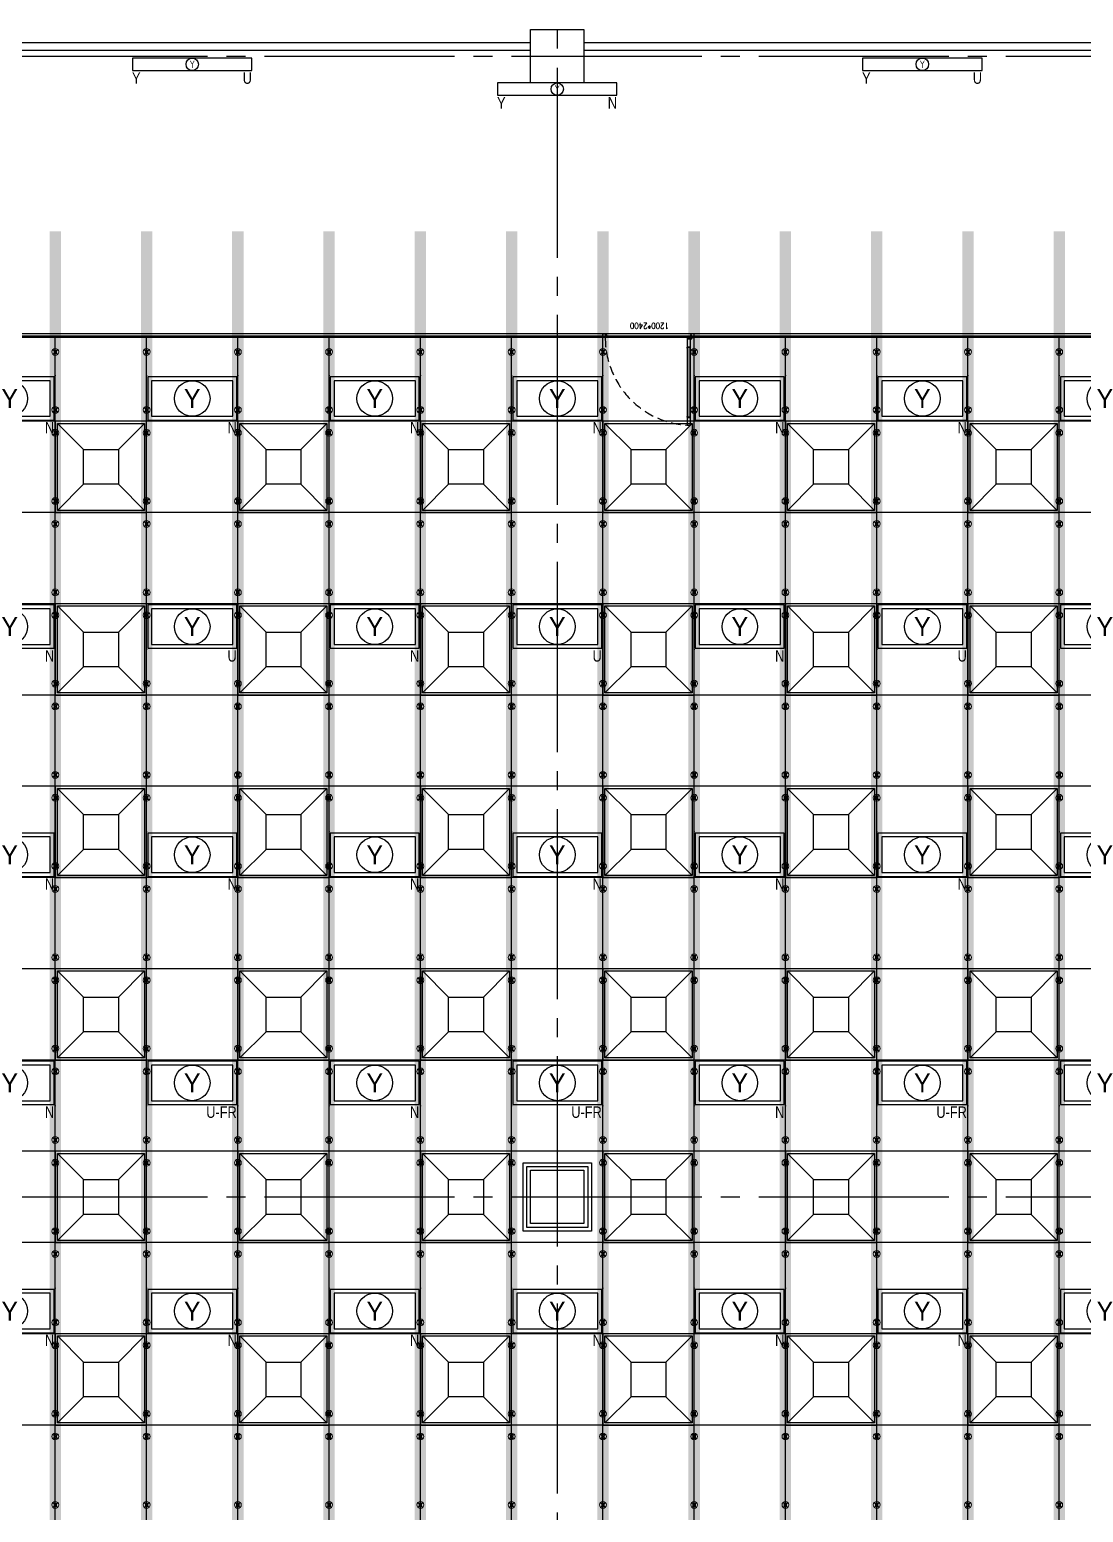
# Model space of a CAD drawing. Header units: millimetres. Extents: x -17313 to 27370, y -1010 to 13584.
# Drawn here: x 10346 to 11732, y 7085 to 9035 of the extents above; entities that cross this region are included whole.
import ezdxf
from ezdxf.enums import TextEntityAlignment as Align

# ---------------------------------------------------------------- set-up
doc = ezdxf.new("R2010")
doc.units = ezdxf.units.MM
doc.header["$LTSCALE"] = 100
doc.linetypes.add('188K-SM-03-F10-ARCH-PA-Y2257103$0$AP5A-SM-03-F20-ARCH-PA-Y2230801+Y2230803$0$ALL-PA-TXT-Y2221201$0$DASHED', pattern=[19.05, 12.7, -6.35])
doc.linetypes.add('X-S-FAB-L10$0$COL-CEN-LIN', pattern=[3.25, 2.5, -0.25, 0.25, -0.25])
for name, color, linetype in [('0-XREF', 7, 'Continuous'), ('188K-SM-03-F10-ARCH-CEIL-Y2257103$0$K-CEIL-4.2', 8, 'Continuous'), ('188K-SM-03-F10-ARCH-CEIL-Y2257103$0$K-CEIL-4.2-AREA', 8, 'Continuous'), ('188K-SM-03-F10-ARCH-CEIL-Y2257103$0$K-鋼構', 121, 'Continuous'), ('188K-SM-03-F10-ARCH-PA-Y2257103$0$K-Door', 53, 'Continuous'), ('188K-SM-03-F10-ARCH-PA-Y2257103$0$K-P1S-4.2-單抗', 53, 'Continuous'), ('188K-SM-03-F10-ARCH-PA-Y2257103$0$K-岩棉 2hr 7.5-非抗', 53, 'Continuous'), ('188K-SM-06-F10-ELEC-LIGHT-Y2257103$0$E-LIGHT(Y)-N', 8, 'Continuous'), ('188K-SM-06-F10-ELEC-LIGHT-Y2257103$0$E-LIGHT(Y)-U FR', 8, 'Continuous'), ('188K-SM-06-F10-ELEC-LIGHT-Y2257103$0$E-LIGHT(Y)-U XLPE', 8, 'Continuous'), ('188K-SM-06-F10-HVAC-FFU-Y2257103$0$AC-FFU-ULPA+化學濾網-', 6, 'Continuous'), ('X-S-FAB-L10$0$0-DIM-TXT', 8, 'Continuous'), ('X-S-FAB-L10$0$BLOCK', 8, 'Continuous'), ('X-S-FAB-L10$0$CCL', 8, 'X-S-FAB-L10$0$COL-CEN-LIN'), ('X-S-FAB-L10$0$COL-S', 8, 'Continuous')]:
    doc.layers.add(name, color=color, linetype=linetype)
doc.layers.add('188K-SM-03-F10-ARCH-CEIL-Y2257103$0$K-吊點-標準', color=8, linetype='Continuous', lineweight=9)
doc.layers.add('188K-SM-06-F10-ELEC-LIGHT-Y2257103$0$Defpoints-CAS', color=8, linetype='Continuous', plot=False)
doc.styles.add('188K-SM-03-F10-ARCH-PA-Y2257103$0$AP5A-SM-03-F20-ARCH-PA-Y2230801+Y2230803$0$ALL-PA-TXT-Y2221201$0$Standard', font='txt.shx', dxfattribs={"bigfont": 'chineset.shx'})
doc.styles.add('188K-SM-06-F10-ELEC-LIGHT-Y2257103$0$AE', font='isocp.shx', dxfattribs={"bigfont": 'chineset.shx'})
doc.styles.add('188K-SM-06-F10-ELEC-LIGHT-Y2257103$0$Standard', font='arial.ttf')
doc.styles.add('188K-SM-06-F10-ELEC-LIGHT-Y2257103$0$xCI-5-F20-03-燈具$0$Standard', font='')
doc.styles.add('X-S-FAB-L10$0$CHINA', font='simplex.shx', dxfattribs={"width": 0.75, "bigfont": 'chineset.shx'})
doc.styles.add('X-S-FAB-L10$0$Standard', font='', dxfattribs={"width": 0.8})
doc.styles.add('X-S-FAB-L10$0$TG_NOTE_TEXT', font='simplex.shx', dxfattribs={"width": 0.75, "bigfont": 'chineset.shx'})
doc.styles.get('188K-SM-06-F10-ELEC-LIGHT-Y2257103$0$xCI-5-F20-03-燈具$0$Standard').set_extended_font_data('PMingLiU')
doc.styles.get('X-S-FAB-L10$0$Standard').set_extended_font_data('Microsoft JhengHei')

# ---------------------------------------------------------------- blocks, each defined once
blk = doc.blocks.new('188K-SM-06-F10-HVAC-FFU-Y2257103$0$H-FFU-ULPA+化濾')
for p, q in [((-82.9, 82.9), (-117.2, 117.3)), ((-37.1, 82.9), (-2.7, 117.3)), ((-117.2, 2.8), (-82.9, 37.1)), ((-2.7, 2.8), (-37.1, 37.1))]:
    blk.add_line(p, q)
for points in [[(-2.7, 2.8), (-2.7, 117.3), (-117.2, 117.3), (-117.2, 2.8)], [(-37.1, 37.1), (-37.1, 82.9), (-82.9, 82.9), (-82.9, 37.1)]]:
    blk.add_lwpolyline(points, close=True)
at = {"layer": 'DefPoints'}
blk.add_lwpolyline([(-120, 120), (0, 120), (0, 0), (-120, 0)], close=True, dxfattribs=at)
blk = doc.blocks.new('188K-SM-06-F10-HVAC-FFU-Y2257103')
at = {"layer": '188K-SM-06-F10-HVAC-FFU-Y2257103$0$AC-FFU-ULPA+化學濾網-', "xscale": -1}
for p in [(10380, 8400), (10620, 8400), (10860, 8400), (11100, 8400), (11340, 8400), (11580, 8400), (10380, 8160), (10620, 8160), (10860, 8160), (11100, 8160), (11340, 8160), (11580, 8160), (10380, 7920), (10620, 7920), (10860, 7920), (11100, 7920), (11340, 7920), (11580, 7920), (10380, 7680), (10620, 7680), (10860, 7680), (11100, 7680), (11340, 7680), (11580, 7680), (10380, 7440), (10620, 7440), (10860, 7440), (11100, 7440), (11340, 7440), (11580, 7440), (10380, 7200), (10620, 7200), (10860, 7200), (11100, 7200), (11340, 7200), (11580, 7200)]:
    blk.add_blockref('188K-SM-06-F10-HVAC-FFU-Y2257103$0$H-FFU-ULPA+化濾', p, dxfattribs=at)
blk = doc.blocks.new('X-S-FAB-L10$0$FAB2-L05')
at = {"layer": 'X-S-FAB-L10$0$CCL'}
for p, q in [((-15120, 11005), (-15120, 0)), ((-26880, 9720), (1210, 9720)), ((-26880, 8220), (1210, 8220))]:
    blk.add_line(p, q, dxfattribs=at)
at = {"layer": 'X-S-FAB-L10$0$COL-S'}
for points in [[(-15155, 9755), (-15085, 9755), (-15085, 9685), (-15155, 9685)], [(-15155, 8255), (-15085, 8255), (-15085, 8185), (-15155, 8185)]]:
    blk.add_lwpolyline(points, close=True, dxfattribs=at)
blk = doc.blocks.new('X-S-FAB-L10')
at = {"layer": 'X-S-FAB-L10$0$COL-S'}
for p, q in [((11005, 9035), (11075, 9035)), ((11005, 8965), (11005, 9035)), ((11075, 9035), (11075, 8965)), ((11075, 8965), (11005, 8965)), ((11005, 7535), (11075, 7535)), ((11005, 7465), (11005, 7535)), ((11075, 7535), (11075, 7465)), ((11075, 7465), (11005, 7465))]:
    blk.add_line(p, q, dxfattribs=at)
at = {"layer": 'X-S-FAB-L10$0$BLOCK'}
blk.add_blockref('X-S-FAB-L10$0$FAB2-L05', (26160, -720), dxfattribs=at)
at = {"style": 'X-S-FAB-L10$0$TG_NOTE_TEXT', "width": 0.5, "flags": 1}
for p in [(7463.301, 9020), (18268.251, 8649), (11197.77, 4800.167), (16485.801, 4800.167), (25420.27, 2635), (13360, 320.001, 0), (7463.301, -33.333)]:
    blk.add_attdef('WH', text='', height=20, dxfattribs=at).set_placement(p, align=Align.BOTTOM_LEFT)
at = {"width": 0.5}
for style, p in [('X-S-FAB-L10$0$TG_NOTE_TEXT', (7585, 9020)), ('X-S-FAB-L10$0$TG_NOTE_TEXT', (18389.95, 8649)), ('X-S-FAB-L10$0$TG_NOTE_TEXT', (11117.5, 4813.5)), ('X-S-FAB-L10$0$TG_NOTE_TEXT', (16607.5, 4813.5)), ('X-S-FAB-L10$0$TG_NOTE_TEXT', (25350, 2635)), ('X-S-FAB-L10$0$Standard', (13129.375, 325.001, 0)), ('X-S-FAB-L10$0$TG_NOTE_TEXT', (7585, -20))]:
    blk.add_attdef('DESC', text='', height=10, dxfattribs=dict(at, style=style)).set_placement(p, align=Align.BOTTOM_LEFT)
for tag, style, p in [('TYPE', 'X-S-FAB-L10$0$TG_NOTE_TEXT', (7619.286, 9020)), ('NO', 'X-S-FAB-L10$0$TG_NOTE_TEXT', (7650.095, 9020)), ('TYPE', 'X-S-FAB-L10$0$TG_NOTE_TEXT', (18424.236, 8649)), ('NO', 'X-S-FAB-L10$0$TG_NOTE_TEXT', (18455.045, 8649)), ('NO', 'X-S-FAB-L10$0$TG_NOTE_TEXT', (11088.595, 4813.5)), ('TYPE', 'X-S-FAB-L10$0$TG_NOTE_TEXT', (11151.786, 4813.5)), ('TYPE', 'X-S-FAB-L10$0$TG_NOTE_TEXT', (16641.786, 4813.5)), ('NO', 'X-S-FAB-L10$0$TG_NOTE_TEXT', (16672.595, 4813.5)), ('NO', 'X-S-FAB-L10$0$TG_NOTE_TEXT', (25313, 2635)), ('TYPE', 'X-S-FAB-L10$0$TG_NOTE_TEXT', (25350, 2635)), ('NO', 'X-S-FAB-L10$0$Standard', (13100, 320.001, 0)), ('TYPE', 'X-S-FAB-L10$0$Standard', (13129.375, 320.001, 0)), ('TYPE', 'X-S-FAB-L10$0$TG_NOTE_TEXT', (7619.286, -20)), ('NO', 'X-S-FAB-L10$0$TG_NOTE_TEXT', (7650.095, -20))]:
    blk.add_attdef(tag, text='', height=10, dxfattribs=dict(at, style=style)).set_placement(p, align=Align.BOTTOM_RIGHT)
at = {"style": 'X-S-FAB-L10$0$TG_NOTE_TEXT', "width": 0.5, "flags": 1}
for rotation, p in [(180, (43, 7480)), (180, (943, 7480)), (90, (24310, 3717.77)), (270, (17080, 1711.699))]:
    blk.add_attdef('WH', text='', height=20, rotation=rotation, dxfattribs=at).set_placement(p, align=Align.BOTTOM_LEFT)
at = {"width": 0.5}
for rotation, style, p in [(180, 'X-S-FAB-L10$0$Standard', (317.625, 7480)), (180, 'X-S-FAB-L10$0$Standard', (1217.625, 7480)), (90, 'X-S-FAB-L10$0$TG_NOTE_TEXT', (24310, 3647.5)), (270, 'X-S-FAB-L10$0$TG_NOTE_TEXT', (17080, 1605))]:
    blk.add_attdef('DESC', text='', height=10, rotation=rotation, dxfattribs=dict(at, style=style)).set_placement(p, align=Align.BOTTOM_LEFT)
for tag, rotation, style, p in [('TYPE', 180, 'X-S-FAB-L10$0$Standard', (317.625, 7480)), ('NO', 180, 'X-S-FAB-L10$0$Standard', (347, 7480)), ('TYPE', 180, 'X-S-FAB-L10$0$Standard', (1217.625, 7480)), ('NO', 180, 'X-S-FAB-L10$0$Standard', (1247, 7480)), ('TYPE', 90, 'X-S-FAB-L10$0$TG_NOTE_TEXT', (24310, 3647.5)), ('NO', 90, 'X-S-FAB-L10$0$TG_NOTE_TEXT', (24310, 3610.5)), ('TYPE', 270, 'X-S-FAB-L10$0$TG_NOTE_TEXT', (17080, 1605)), ('NO', 270, 'X-S-FAB-L10$0$TG_NOTE_TEXT', (17080, 1573))]:
    blk.add_attdef(tag, text='', height=10, rotation=rotation, dxfattribs=dict(at, style=style)).set_placement(p, align=Align.BOTTOM_RIGHT)
at = {"layer": 'X-S-FAB-L10$0$0-DIM-TXT', "style": 'X-S-FAB-L10$0$CHINA', "width": 0.75}
for p in [(667.414, 7855.1, -2689.4), (22627.353, 6728.814), (25644.722, 6728.814), (24778.787, 5569.051), (1118.252, 4980), (417.801, 4594.623), (23874.84, 4355), (22927.43, 4330.122), (23749.869, 3901.367), (417.801, 3765.236), (1118.252, 3730), (417.801, 3115.79), (536.882, 2227.832), (16908.994, 1782.652), (888.445, 880.466), (16977.43, 750), (18878.841, 750), (25641.221, 553.233), (21364.03, 526.894)]:
    blk.add_attdef('HIG', text='', height=80, dxfattribs=at).set_placement(p, align=Align.MIDDLE_LEFT)
blk = doc.blocks.new('188K-SM-03-F10-ARCH-CEIL-Y2257103$0$A$C2CA95053')
h = blk.add_hatch(color=256)
edge = h.paths.add_edge_path()
edge.add_arc((0, 0), 0.5, 0, 360)
for p, q in [((3.2, 3.2), (-3.2, -3.2)), ((3.2, -3.2), (-3.2, 3.2))]:
    blk.add_line(p, q)
blk.add_lwpolyline([(-1.6, 2.5), (-1.6, -2.5), (1.6, -2.5), (1.6, 2.5)], close=True)
for radius in [4.5, 0.5]:
    blk.add_circle((0, 0), radius)
blk = doc.blocks.new('188K-SM-03-F10-ARCH-CEIL-Y2257103$0$天花板吊點-附調整片 - 3_8_螺桿吊架 100 mm 高調整片-V1-1FL')
blk.add_blockref('188K-SM-03-F10-ARCH-CEIL-Y2257103$0$A$C2CA95053', (0, 0))
blk = doc.blocks.new('188K-SM-03-F10-ARCH-CEIL-Y2257103')
at = {"layer": '188K-SM-03-F10-ARCH-CEIL-Y2257103$0$K-CEIL-4.2'}
for p, q in [((10380, 312.7), (10380, 8632.2)), ((10500, 312.7), (10500, 8632.2)), ((10620, 312.7), (10620, 8632.2)), ((10740, 312.7), (10740, 8632.2)), ((10860, 312.7), (10860, 8632.2)), ((10980, 312.7), (10980, 8632.2)), ((11100, 4843.5), (11100, 8632.2)), ((11220, 4843.5), (11220, 8632.2)), ((11340, 4843.5), (11340, 8632.2)), ((11460, 4843.5), (11460, 8632.2)), ((11580, 4843.5), (11580, 8632.2)), ((11700, 4843.5), (11700, 8632.2)), ((19317.2, 8520), (1767.7, 8520)), ((19317.2, 8400), (1767.7, 8400)), ((19317.2, 8280), (1847.7, 8280)), ((19314.7, 8160), (1847.7, 8160)), ((19314.7, 8040), (1847.7, 8040)), ((19314.7, 7920), (1847.7, 7920)), ((19314.7, 7800), (1847.7, 7800)), ((19314.7, 7680), (1847.7, 7680)), ((19314.7, 7560), (1847.7, 7560)), ((19317.2, 7440), (1847.7, 7440)), ((19317.2, 7320), (1847.7, 7320)), ((21180, 7200), (1847.7, 7200))]:
    blk.add_line(p, q, dxfattribs=at)
at = {"layer": '188K-SM-03-F10-ARCH-CEIL-Y2257103$0$K-CEIL-4.2-AREA', "elevation": 0}
blk.add_lwpolyline([(16747.2, 312.7), (14882.2, 312.7), (14882.2, 42.7), (14157.7, 42.7), (14157.7, 312.7), (1847.7, 312.7), (1847.7, 8305.8), (1767.7, 8305.8), (1767.7, 8632.2), (17592.2, 8632.2)], dxfattribs=at)
at = {"layer": '188K-SM-03-F10-ARCH-CEIL-Y2257103$0$K-CEIL-4.2-AREA'}
blk.add_lwpolyline([(11005, 7535), (11075, 7535), (11075, 7465), (11005, 7465)], close=True, dxfattribs=at)
at = {"layer": '188K-SM-03-F10-ARCH-CEIL-Y2257103$0$K-鋼構', "const_width": 15, "elevation": 0}
for points in [[(10380, 8769.9), (10380, 230)], [(10500, 8769.9), (10500, 230)], [(10620, 8769.9), (10620, 230)], [(10740, 8769.9), (10740, 230)], [(10860, 8769.9), (10860, 230)], [(10980, 8769.9), (10980, 230)], [(11100, 8769.9), (11100, 4843.5)], [(11220, 8769.9), (11220, 4843.5)], [(11340, 8769.9), (11340, 4843.5)], [(11460, 8769.9), (11460, 4843.5)], [(11580, 8769.9), (11580, 4843.5)], [(11700, 8769.9), (11700, 4843.5)]]:
    blk.add_lwpolyline(points, dxfattribs=at)
at = {"layer": '188K-SM-03-F10-ARCH-CEIL-Y2257103$0$K-吊點-標準', "color": 170, "lineweight": 18, "rotation": 179.9999999999997}
for p in [(10380, 8611.2), (10500, 8611.2), (10620, 8611.2), (10740, 8611.2), (10860, 8611.2), (10980, 8611.2), (11100, 8611.2), (11220, 8611.2), (11340, 8611.2), (11460, 8611.2), (11580, 8611.2), (11700, 8611.2), (10380, 8535), (10500, 8535), (10620, 8535), (10740, 8535), (10860, 8535), (10980, 8535), (11100, 8535), (11220, 8535), (11340, 8535), (11460, 8535), (11580, 8535), (11700, 8535), (10380, 8505), (10500, 8505), (10620, 8505), (10740, 8505), (10860, 8505), (10980, 8505), (11100, 8505), (11220, 8505), (11340, 8505), (11460, 8505), (11580, 8505), (11700, 8505), (10380, 8415), (10500, 8415), (10620, 8415), (10740, 8415), (10860, 8415), (10980, 8415), (11100, 8415), (11220, 8415), (11340, 8415), (11460, 8415), (11580, 8415), (11700, 8415), (10380, 8385), (10500, 8385), (10620, 8385), (10740, 8385), (10860, 8385), (10980, 8385), (11100, 8385), (11220, 8385), (11340, 8385), (11460, 8385), (11580, 8385), (11700, 8385), (10380, 8295), (10500, 8295), (10620, 8295), (10740, 8295), (10860, 8295), (10980, 8295), (11100, 8295), (11220, 8295), (11340, 8295), (11460, 8295), (11580, 8295), (11700, 8295), (10380, 8265), (10500, 8265), (10620, 8265), (10740, 8265), (10860, 8265), (10980, 8265), (11100, 8265), (11220, 8265), (11340, 8265), (11460, 8265), (11580, 8265), (11700, 8265), (10380, 8175), (10500, 8175), (10620, 8175), (10740, 8175), (10860, 8175), (10980, 8175), (11100, 8175), (11220, 8175), (11340, 8175), (11460, 8175), (11580, 8175), (11700, 8175), (10380, 8145), (10500, 8145), (10620, 8145), (10740, 8145), (10860, 8145), (10980, 8145), (11100, 8145), (11220, 8145), (11340, 8145), (11460, 8145), (11580, 8145), (11700, 8145), (10380, 8055), (10500, 8055), (10620, 8055), (10740, 8055), (10860, 8055), (10980, 8055), (11100, 8055), (11220, 8055), (11340, 8055), (11460, 8055), (11580, 8055), (11700, 8055), (10380, 8025), (10500, 8025), (10620, 8025), (10740, 8025), (10860, 8025), (10980, 8025), (11100, 8025), (11220, 8025), (11340, 8025), (11460, 8025), (11580, 8025), (11700, 8025), (10380, 7935), (10500, 7935), (10620, 7935), (10740, 7935), (10860, 7935), (10980, 7935), (11100, 7935), (11220, 7935), (11340, 7935), (11460, 7935), (11580, 7935), (11700, 7935), (10380, 7905), (10500, 7905), (10620, 7905), (10740, 7905), (10860, 7905), (10980, 7905), (11100, 7905), (11220, 7905), (11340, 7905), (11460, 7905), (11580, 7905), (11700, 7905), (10380, 7815), (10500, 7815), (10620, 7815), (10740, 7815), (10860, 7815), (10980, 7815), (11100, 7815), (11220, 7815), (11340, 7815), (11460, 7815), (11580, 7815), (11700, 7815), (10380, 7785), (10500, 7785), (10620, 7785), (10740, 7785), (10860, 7785), (10980, 7785), (11100, 7785), (11220, 7785), (11340, 7785), (11460, 7785), (11580, 7785), (11700, 7785), (10380, 7695), (10500, 7695), (10620, 7695), (10740, 7695), (10860, 7695), (10980, 7695), (11100, 7695), (11220, 7695), (11340, 7695), (11460, 7695), (11580, 7695), (11700, 7695), (10380, 7665), (10500, 7665), (10620, 7665), (10740, 7665), (10860, 7665), (10980, 7665), (11100, 7665), (11220, 7665), (11340, 7665), (11460, 7665), (11580, 7665), (11700, 7665), (10380, 7575), (10500, 7575), (10620, 7575), (10740, 7575), (10860, 7575), (10980, 7575), (11100, 7575), (11220, 7575), (11340, 7575), (11460, 7575), (11580, 7575), (11700, 7575), (10380, 7545), (10500, 7545), (10620, 7545), (10740, 7545), (10860, 7545), (10980, 7545), (11100, 7545), (11220, 7545), (11340, 7545), (11460, 7545), (11580, 7545), (11700, 7545), (10380, 7455), (10500, 7455), (10620, 7455), (10740, 7455), (10860, 7455), (10980, 7455), (11100, 7455), (11220, 7455), (11340, 7455), (11460, 7455), (11580, 7455), (11700, 7455), (10380, 7425), (10500, 7425), (10620, 7425), (10740, 7425), (10860, 7425), (10980, 7425), (11100, 7425), (11220, 7425), (11340, 7425), (11460, 7425), (11580, 7425), (11700, 7425), (10380, 7335), (10500, 7335), (10620, 7335), (10740, 7335), (10860, 7335), (10980, 7335), (11100, 7335), (11220, 7335), (11340, 7335), (11460, 7335), (11580, 7335), (11700, 7335), (10380, 7305), (10500, 7305), (10620, 7305), (10740, 7305), (10860, 7305), (10980, 7305), (11100, 7305), (11220, 7305), (11340, 7305), (11460, 7305), (11580, 7305), (11700, 7305), (10380, 7215), (10500, 7215), (10620, 7215), (10740, 7215), (10860, 7215), (10980, 7215), (11100, 7215), (11220, 7215), (11340, 7215), (11460, 7215), (11580, 7215), (11700, 7215), (10380, 7185), (10500, 7185), (10620, 7185), (10740, 7185), (10860, 7185), (10980, 7185), (11100, 7185), (11220, 7185), (11340, 7185), (11460, 7185), (11580, 7185), (11700, 7185), (10380, 7095), (10500, 7095), (10620, 7095), (10740, 7095), (10860, 7095), (10980, 7095), (11100, 7095), (11220, 7095), (11340, 7095), (11460, 7095), (11580, 7095), (11700, 7095)]:
    blk.add_blockref('188K-SM-03-F10-ARCH-CEIL-Y2257103$0$天花板吊點-附調整片 - 3_8_螺桿吊架 100 mm 高調整片-V1-1FL', p, dxfattribs=at)
blk = doc.blocks.new('188K-SM-03-F10-ARCH-PA-Y2257103$0$單開庫板門-1200x2400)圓型拉環鎖+輔助鎖)')
at = {"ltscale": 0.1}
for p, q in [((26008.6, -11403.6), (26004.5, -11403.6)), ((26004.5, -11403.6), (26004.5, -11414.1)), ((26008.6, -11414.1), (26008.6, -11403.6)), ((26004.5, -11414.1), (26004.5, -11415.3)), ((26004.5, -11414.1), (26008.6, -11414.1)), ((26004.5, -11415.4), (26004.6, -11415.5)), ((26008.6, -11414), (26004.6, -11414)), ((26004.6, -11414.3), (26004.6, -11414.2)), ((26004.6, -11415.3), (26004.6, -11414.5)), ((26004.7, -11414.1), (26006.5, -11414.1)), ((26005.1, -11414.4), (26004.7, -11414.4)), ((26004.7, -11414.5), (26005.1, -11414.5)), ((26004.7, -11414.5), (26004.7, -11506)), ((26004.7, -11506), (26004.7, -11414.5)), ((26004.7, -11414.5), (26004.7, -11414.5)), ((26004.7, -11415.4), (26004.7, -11415.3)), ((26005.2, -11414.4), (26005.2, -11414.4)), ((26006.5, -11414.1), (26006.6, -11414.1)), ((26006.6, -11414.1), (26006.6, -11414.1)), ((26006.6, -11414.1), (26008.4, -11414.1)), ((26008.4, -11414.4), (26008, -11414.4)), ((26008, -11414.4), (26008, -11414.4)), ((26008, -11414.5), (26008.4, -11414.5)), ((26008.4, -11506), (26008.4, -11414.5)), ((26008.4, -11414.5), (26008.4, -11414.5)), ((26008.4, -11414.5), (26008.4, -11506)), ((26008.4, -11415.3), (26008.4, -11415.4)), ((26008.5, -11414.2), (26008.5, -11414.3)), ((26008.5, -11414.5), (26008.5, -11415.3)), ((26008.5, -11415.5), (26008.6, -11415.4)), ((26008.6, -11415.3), (26008.6, -11414.1)), ((25999.5, -11519.7), (25999.5, -11523.2)), ((26002.5, -11519.1), (26000, -11519.1)), ((26002.4, -11523.7), (26004.1, -11522.6)), ((26002.9, -11518.5), (26002.6, -11518.5)), ((26002.6, -11518.5), (26002.6, -11521)), ((26002.6, -11521.9), (26002.6, -11519.3)), ((26002.6, -11521), (26002.9, -11521)), ((26003.4, -11521.9), (26002.6, -11521.9)), ((26002.9, -11521), (26002.9, -11518.5)), ((26003.3, -11522.2), (26003.3, -11522)), ((26003.3, -11522), (26003.4, -11522)), ((26004, -11522.2), (26003.3, -11522.2)), ((26008.3, -11517.5), (26003.6, -11517.5)), ((26003.6, -11517.5), (26003.6, -11517.7)), ((26003.6, -11517.7), (26008.3, -11517.7)), ((26004.1, -11521.9), (26003.9, -11521.9)), ((26003.9, -11522), (26004, -11522)), ((26004, -11522), (26004, -11522.2)), ((26004.2, -11522.4), (26004.2, -11521.9)), ((26008.6, -11506.4), (26004.5, -11506.4)), ((26004.5, -11506.4), (26004.5, -11518)), ((26004.5, -11518), (26008.6, -11518)), ((26004.7, -11506), (26004.7, -11506)), ((26008.3, -11517.7), (26008.3, -11517.5)), ((26008.4, -11506), (26008.4, -11506)), ((26008.6, -11518), (26008.6, -11506.4)), ((26114.8, -11521.9), (26115.1, -11521.9)), ((26114.8, -11522.4), (26114.8, -11521.9)), ((26114.9, -11522), (26114.9, -11522.2)), ((26115.1, -11522), (26114.9, -11522)), ((26114.9, -11522.2), (26115.7, -11522.2)), ((26116.6, -11523.7), (26114.9, -11522.6)), ((26115.5, -11521.9), (26116.3, -11521.9)), ((26115.7, -11522), (26115.5, -11522)), ((26115.7, -11522.2), (26115.7, -11522)), ((26116.3, -11521.9), (26116.3, -11519.3)), ((26116.5, -11519.1), (26119, -11519.1)), ((26119.5, -11519.7), (26119.5, -11523.2)), ((26000, -11523.7), (26002.4, -11523.7)), ((26119, -11523.7), (26116.6, -11523.7))]:
    blk.add_line(p, q, dxfattribs=at)
for points in [[(25999.5, -11518.9), (25999.5, -11523.9)], [(26119.5, -11518.9), (26119.5, -11523.9)]]:
    blk.add_lwpolyline(points)
blk.add_lwpolyline([(26006.6, -11506.4), (26006.5, -11506.3), (26004.7, -11506.3, -0.414214), (26004.6, -11506.3), (26004.6, -11506.1, -0.414214), (26004.7, -11506.1), (26005.1, -11506.1, 0.414214), (26005.2, -11506.1), (26005.2, -11506, 0.414214), (26005.1, -11506), (26004.7, -11506, -0.414214), (26004.6, -11506), (26004.6, -11505.2, -0.414214), (26004.7, -11505.2), (26004.7, -11505.2, 0.414214), (26004.7, -11505.2), (26004.7, -11505, 0.72636), (26004.6, -11505), (26004.5, -11505.1, 0.158507), (26004.5, -11505.2), (26004.5, -11506.4, 0.414214), (26004.6, -11506.5), (26008.6, -11506.5, 0.414214), (26008.6, -11506.4), (26008.6, -11505.2, 0.158507), (26008.6, -11505.1), (26008.5, -11505, 0.72636), (26008.4, -11505), (26008.4, -11505.2, 0.414214), (26008.5, -11505.2, -0.414214), (26008.5, -11505.2), (26008.5, -11506, -0.414214), (26008.4, -11506), (26008, -11506, 0.414214), (26008, -11506), (26008, -11506.1, 0.414214), (26008, -11506.1), (26008.4, -11506.1, -0.414214), (26008.5, -11506.1), (26008.5, -11506.3, -0.414214), (26008.4, -11506.3), (26006.6, -11506.3)], format="xyb", close=True, dxfattribs=at)
at = {"linetype": '188K-SM-03-F10-ARCH-PA-Y2257103$0$AP5A-SM-03-F20-ARCH-PA-Y2230801+Y2230803$0$ALL-PA-TXT-Y2221201$0$DASHED', "ltscale": 0.01}
blk.add_arc((26001.1, -11518.7), 115.3, 359.8531, 85.8135, dxfattribs=at)
at = {"ltscale": 0.1}
for centre, radius, start, end in [((26004.6, -11414.1), 0.0313, 90, 180), ((26004.6, -11415.3), 0.0313, 180, 216.0274), ((26004.7, -11414.2), 0.0313, 90, 180), ((26004.7, -11414.3), 0.0313, 180, 270), ((26004.7, -11414.5), 0.0313, 90, 180), ((26004.7, -11415.3), 0.0209, 180, 270), ((26004.7, -11415.4), 0.0313, 216.0274, 360), ((26004.7, -11415.3), 0.0209, 360, 90), ((26005.1, -11414.4), 0.0313, 270, 0), ((26005.1, -11414.4), 0.0313, 0, 90), ((26008, -11414.4), 0.0313, 90, 180), ((26008, -11414.4), 0.0313, 180, 270), ((26008.4, -11414.2), 0.0313, 360, 90), ((26008.4, -11414.3), 0.0313, 270, 0), ((26008.4, -11414.5), 0.0313, 0, 90), ((26008.5, -11415.3), 0.0209, 90, 180), ((26008.5, -11415.4), 0.0313, 180, 323.9726), ((26008.5, -11415.3), 0.0209, 270, 360), ((26008.6, -11414.1), 0.0313, 360, 90), ((26008.6, -11415.3), 0.0313, 323.9726, 360)]:
    blk.add_arc(centre, radius, start, end, dxfattribs=at)
for centre, major_axis, start_param, end_param in [((26000, -11519.7), (0.369, -0.369), 2.356194, 3.926991), ((26002.5, -11519.3), (0.111, -0.111), 7.068583, 8.63938), ((26003.4, -11521.9), (-0.0369, -0.0369), 0.785398, 3.926991), ((26003.9, -11521.9), (-0.0369, -0.0369), 3.926991, 7.068583), ((26004.1, -11521.9), (0.0369, -0.0369), 7.068583, 8.63938), ((26003.9, -11522.4), (0.221, -0.221), 6.162283, 7.068583), ((26114.8, -11521.9), (-0.0369, -0.0369), -2.356194, -0.785398), ((26115.1, -11522.4), (-0.221, -0.221), -0.785398, 0.120903), ((26115.1, -11521.9), (0.0369, -0.0369), -0.785398, 2.356194), ((26115.5, -11521.9), (0.0369, -0.0369), 2.356194, 5.497787), ((26116.5, -11519.3), (-0.111, -0.111), -2.356194, -0.785398), ((26119, -11519.7), (-0.369, -0.369), 2.356194, 3.926991), ((26000, -11523.2), (-0.369, -0.369), 5.497787, 7.068583), ((26119, -11523.2), (0.369, -0.369), -0.785398, 0.785398)]:
    blk.add_ellipse(centre, major_axis=major_axis, ratio=1, start_param=start_param, end_param=end_param, dxfattribs=at)
at = {"ltscale": 0.1, "extrusion": (0, 0, -1)}
blk.add_ellipse((26003.1, -11517.9), major_axis=(-0.516, 0.516), ratio=1, start_param=5.497787, end_param=11.780972, dxfattribs=at)
at = {"color": 8, "ltscale": 0.1, "style": '188K-SM-03-F10-ARCH-PA-Y2257103$0$AP5A-SM-03-F20-ARCH-PA-Y2230801+Y2230803$0$ALL-PA-TXT-Y2221201$0$Standard', "width": 0.85}
blk.add_text('1200*2400', height=8, dxfattribs=at).set_placement((26058.4, -11534.4), align=Align.MIDDLE_CENTER)
blk = doc.blocks.new('188K-SM-03-F10-ARCH-PA-Y2257103')
at = {"layer": '188K-SM-03-F10-ARCH-PA-Y2257103$0$K-P1S-4.2-單抗'}
for p, q in [((15195, 8635, 0), (7525, 8635, 0)), ((15195, 8630, 0), (7525, 8630, 0))]:
    blk.add_line(p, q, dxfattribs=at)
for points in [[(10995, 7545), (11085, 7545), (11085, 7455), (10995, 7455)], [(11000, 7540), (11080, 7540), (11080, 7460), (11000, 7460)]]:
    blk.add_lwpolyline(points, close=True, dxfattribs=at)
at = {"layer": '188K-SM-03-F10-ARCH-PA-Y2257103$0$K-岩棉 2hr 7.5-非抗'}
for p, q in [((11005, 9017.5, 0), (10235, 9017.5, 0)), ((11845, 9017.5, 0), (11075, 9017.5, 0)), ((11005, 9007.5, 0), (10235, 9007.5, 0)), ((11845, 9007.5, 0), (11075, 9007.5, 0))]:
    blk.add_line(p, q, dxfattribs=at)
at = {"layer": '188K-SM-03-F10-ARCH-PA-Y2257103$0$K-Door', "rotation": 180}
blk.add_blockref('188K-SM-03-F10-ARCH-PA-Y2257103$0$單開庫板門-1200x2400)圓型拉環鎖+輔助鎖)', (37219.5, -2888.9, 0), dxfattribs=at)
blk = doc.blocks.new('*U379')
at = {"ltscale": 600}
blk.add_lwpolyline([(-78.5, -8.1), (78.5, -8.1), (78.5, 8.1), (-78.5, 8.1)], close=True, dxfattribs=at)
blk.add_circle((0, 0), 8.1, dxfattribs=at)
at = {"style": '188K-SM-06-F10-ELEC-LIGHT-Y2257103$0$AE', "width": 0.7}
blk.add_text('Y', height=10, dxfattribs=at).set_placement((0, 0), align=Align.MIDDLE)
at = {"style": '188K-SM-06-F10-ELEC-LIGHT-Y2257103$0$Standard', "width": 0.8}
for s, p in [('Y', (-68, -18.1)), ('U', (78.5, -18.1))]:
    blk.add_text(s, height=15, dxfattribs=at).set_placement(p, align=Align.MIDDLE_RIGHT)
blk = doc.blocks.new('188K-SM-06-F10-ELEC-LIGHT-Y2257103$0$防塵防水燈(黃光)-CAS')
at = {"ltscale": 600}
blk.add_lwpolyline([(-78.5, -8.1), (78.5, -8.1), (78.5, 8.1), (-78.5, 8.1)], close=True, dxfattribs=at)
blk.add_circle((0, 0), 8.1, dxfattribs=at)
at = {"style": '188K-SM-06-F10-ELEC-LIGHT-Y2257103$0$AE', "width": 0.7}
blk.add_text('Y', height=10, dxfattribs=at).set_placement((0, 0), align=Align.MIDDLE)
at = {"style": '188K-SM-06-F10-ELEC-LIGHT-Y2257103$0$Standard', "width": 0.8}
for s, p in [('Y', (-68, -18.1)), ('N', (78.5, -18.1))]:
    blk.add_text(s, height=15, dxfattribs=at).set_placement(p, align=Align.MIDDLE_RIGHT)
blk = doc.blocks.new('*U291')
for p, q in [((58.5, 28.5), (-58.5, 28.5)), ((-58.5, 28.5), (-58.5, -28.5)), ((53.4, 23.4), (-53.4, 23.4)), ((-53.4, 23.4), (-53.4, -23.4)), ((53.4, -23.4), (53.4, 23.4)), ((58.5, -28.5), (58.5, 28.5)), ((-58.5, -28.5), (58.5, -28.5)), ((-53.4, -23.4), (53.4, -23.4))]:
    blk.add_line(p, q)
blk.add_circle((0, 0), 23.4)
at = {"layer": '188K-SM-06-F10-ELEC-LIGHT-Y2257103$0$Defpoints-CAS'}
for p in [(-60, 30), (-60, 30), (60, 30), (-60, -30), (60, -30)]:
    blk.add_point(p, dxfattribs=at)
at = {"style": '188K-SM-06-F10-ELEC-LIGHT-Y2257103$0$xCI-5-F20-03-燈具$0$Standard'}
blk.add_text('Y', height=25, dxfattribs=at).set_placement((0, 0), align=Align.MIDDLE)
at = {"style": '188K-SM-06-F10-ELEC-LIGHT-Y2257103$0$Standard', "width": 0.8}
blk.add_text('U', height=15, rotation=360, dxfattribs=at).set_placement((58.5, -38.5), align=Align.MIDDLE_RIGHT)
blk = doc.blocks.new('188K-SM-06-F10-ELEC-LIGHT-Y2257103$0$背掀式無塵室燈具(黃光)-CAS')
at = {"color": 0}
for p, q in [((53.4, 23.4), (-53.4, 23.4)), ((-53.4, 23.4), (-53.4, -23.4)), ((53.4, -23.4), (53.4, 23.4)), ((-53.4, -23.4), (53.4, -23.4))]:
    blk.add_line(p, q, dxfattribs=at)
blk.add_lwpolyline([(-58.5, -28.5), (58.5, -28.5), (58.5, 28.5), (-58.5, 28.5)], close=True, dxfattribs=at)
blk.add_circle((0, 0), 23.4, dxfattribs=at)
at = {"layer": '188K-SM-06-F10-ELEC-LIGHT-Y2257103$0$Defpoints-CAS'}
for p in [(-60, 30), (-60, 30), (60, 30), (-60, -30), (60, -30)]:
    blk.add_point(p, dxfattribs=at)
at = {"color": 0, "style": '188K-SM-06-F10-ELEC-LIGHT-Y2257103$0$xCI-5-F20-03-燈具$0$Standard'}
blk.add_text('Y', height=25, dxfattribs=at).set_placement((0, 0), align=Align.MIDDLE)
at = {"style": '188K-SM-06-F10-ELEC-LIGHT-Y2257103$0$Standard', "width": 0.8}
blk.add_text('N', height=15, rotation=360, dxfattribs=at).set_placement((58.5, -38.5), align=Align.MIDDLE_RIGHT)
blk = doc.blocks.new('*U292')
for p, q in [((58.5, 28.5), (-58.5, 28.5)), ((-58.5, 28.5), (-58.5, -28.5)), ((53.4, 23.4), (-53.4, 23.4)), ((-53.4, 23.4), (-53.4, -23.4)), ((53.4, -23.4), (53.4, 23.4)), ((58.5, -28.5), (58.5, 28.5)), ((-58.5, -28.5), (58.5, -28.5)), ((-53.4, -23.4), (53.4, -23.4))]:
    blk.add_line(p, q)
blk.add_circle((0, 0), 23.4)
at = {"layer": '188K-SM-06-F10-ELEC-LIGHT-Y2257103$0$Defpoints-CAS'}
for p in [(-60, 30), (-60, 30), (60, 30), (-60, -30), (60, -30)]:
    blk.add_point(p, dxfattribs=at)
at = {"style": '188K-SM-06-F10-ELEC-LIGHT-Y2257103$0$xCI-5-F20-03-燈具$0$Standard'}
blk.add_text('Y', height=25, dxfattribs=at).set_placement((0, 0), align=Align.MIDDLE)
at = {"style": '188K-SM-06-F10-ELEC-LIGHT-Y2257103$0$Standard', "width": 0.8}
blk.add_text('U-FR', height=15, rotation=360, dxfattribs=at).set_placement((58.5, -38.5), align=Align.MIDDLE_RIGHT)
blk = doc.blocks.new('188K-SM-06-F10-ELEC-LIGHT-Y2257103')
at = {"layer": '188K-SM-06-F10-ELEC-LIGHT-Y2257103$0$E-LIGHT(Y)-N'}
for name, p in [('188K-SM-06-F10-ELEC-LIGHT-Y2257103$0$防塵防水燈(黃光)-CAS', (11040, 8956.9)), ('188K-SM-06-F10-ELEC-LIGHT-Y2257103$0$背掀式無塵室燈具(黃光)-CAS', (10320, 8550)), ('188K-SM-06-F10-ELEC-LIGHT-Y2257103$0$背掀式無塵室燈具(黃光)-CAS', (10560, 8550)), ('188K-SM-06-F10-ELEC-LIGHT-Y2257103$0$背掀式無塵室燈具(黃光)-CAS', (10800, 8550)), ('188K-SM-06-F10-ELEC-LIGHT-Y2257103$0$背掀式無塵室燈具(黃光)-CAS', (11040, 8550)), ('188K-SM-06-F10-ELEC-LIGHT-Y2257103$0$背掀式無塵室燈具(黃光)-CAS', (11280, 8550)), ('188K-SM-06-F10-ELEC-LIGHT-Y2257103$0$背掀式無塵室燈具(黃光)-CAS', (11520, 8550)), ('188K-SM-06-F10-ELEC-LIGHT-Y2257103$0$背掀式無塵室燈具(黃光)-CAS', (11760, 8550)), ('188K-SM-06-F10-ELEC-LIGHT-Y2257103$0$背掀式無塵室燈具(黃光)-CAS', (10320, 8250)), ('188K-SM-06-F10-ELEC-LIGHT-Y2257103$0$背掀式無塵室燈具(黃光)-CAS', (10800, 8250)), ('188K-SM-06-F10-ELEC-LIGHT-Y2257103$0$背掀式無塵室燈具(黃光)-CAS', (11280, 8250)), ('188K-SM-06-F10-ELEC-LIGHT-Y2257103$0$背掀式無塵室燈具(黃光)-CAS', (11760, 8250)), ('188K-SM-06-F10-ELEC-LIGHT-Y2257103$0$背掀式無塵室燈具(黃光)-CAS', (10320, 7950)), ('188K-SM-06-F10-ELEC-LIGHT-Y2257103$0$背掀式無塵室燈具(黃光)-CAS', (10560, 7950)), ('188K-SM-06-F10-ELEC-LIGHT-Y2257103$0$背掀式無塵室燈具(黃光)-CAS', (10800, 7950)), ('188K-SM-06-F10-ELEC-LIGHT-Y2257103$0$背掀式無塵室燈具(黃光)-CAS', (11040, 7950)), ('188K-SM-06-F10-ELEC-LIGHT-Y2257103$0$背掀式無塵室燈具(黃光)-CAS', (11280, 7950)), ('188K-SM-06-F10-ELEC-LIGHT-Y2257103$0$背掀式無塵室燈具(黃光)-CAS', (11520, 7950)), ('188K-SM-06-F10-ELEC-LIGHT-Y2257103$0$背掀式無塵室燈具(黃光)-CAS', (11760, 7950)), ('188K-SM-06-F10-ELEC-LIGHT-Y2257103$0$背掀式無塵室燈具(黃光)-CAS', (10320, 7650)), ('188K-SM-06-F10-ELEC-LIGHT-Y2257103$0$背掀式無塵室燈具(黃光)-CAS', (10800, 7650)), ('188K-SM-06-F10-ELEC-LIGHT-Y2257103$0$背掀式無塵室燈具(黃光)-CAS', (11280, 7650)), ('188K-SM-06-F10-ELEC-LIGHT-Y2257103$0$背掀式無塵室燈具(黃光)-CAS', (11760, 7650)), ('188K-SM-06-F10-ELEC-LIGHT-Y2257103$0$背掀式無塵室燈具(黃光)-CAS', (10320, 7350)), ('188K-SM-06-F10-ELEC-LIGHT-Y2257103$0$背掀式無塵室燈具(黃光)-CAS', (10560, 7350)), ('188K-SM-06-F10-ELEC-LIGHT-Y2257103$0$背掀式無塵室燈具(黃光)-CAS', (10800, 7350)), ('188K-SM-06-F10-ELEC-LIGHT-Y2257103$0$背掀式無塵室燈具(黃光)-CAS', (11040, 7350)), ('188K-SM-06-F10-ELEC-LIGHT-Y2257103$0$背掀式無塵室燈具(黃光)-CAS', (11280, 7350)), ('188K-SM-06-F10-ELEC-LIGHT-Y2257103$0$背掀式無塵室燈具(黃光)-CAS', (11520, 7350)), ('188K-SM-06-F10-ELEC-LIGHT-Y2257103$0$背掀式無塵室燈具(黃光)-CAS', (11760, 7350))]:
    blk.add_blockref(name, p, dxfattribs=at)
at = {"layer": '188K-SM-06-F10-ELEC-LIGHT-Y2257103$0$E-LIGHT(Y)-U FR'}
for p in [(10560, 7650), (11040, 7650), (11520, 7650)]:
    blk.add_blockref('*U292', p, dxfattribs=at)
at = {"layer": '188K-SM-06-F10-ELEC-LIGHT-Y2257103$0$E-LIGHT(Y)-U XLPE'}
for name, p in [('*U379', (10560, 8989.4)), ('*U379', (11520, 8989.4)), ('*U291', (10560, 8250)), ('*U291', (11040, 8250)), ('*U291', (11520, 8250))]:
    blk.add_blockref(name, p, dxfattribs=at)

msp = doc.modelspace()

# ---------------------------------------------------------------- block references
at = {"layer": '0-XREF'}
for name in ['188K-SM-06-F10-HVAC-FFU-Y2257103', 'X-S-FAB-L10', '188K-SM-06-F10-ELEC-LIGHT-Y2257103', '188K-SM-03-F10-ARCH-PA-Y2257103', '188K-SM-03-F10-ARCH-CEIL-Y2257103']:
    msp.add_blockref(name, (0, 0), dxfattribs=at)

doc.saveas('drawing.dxf')
